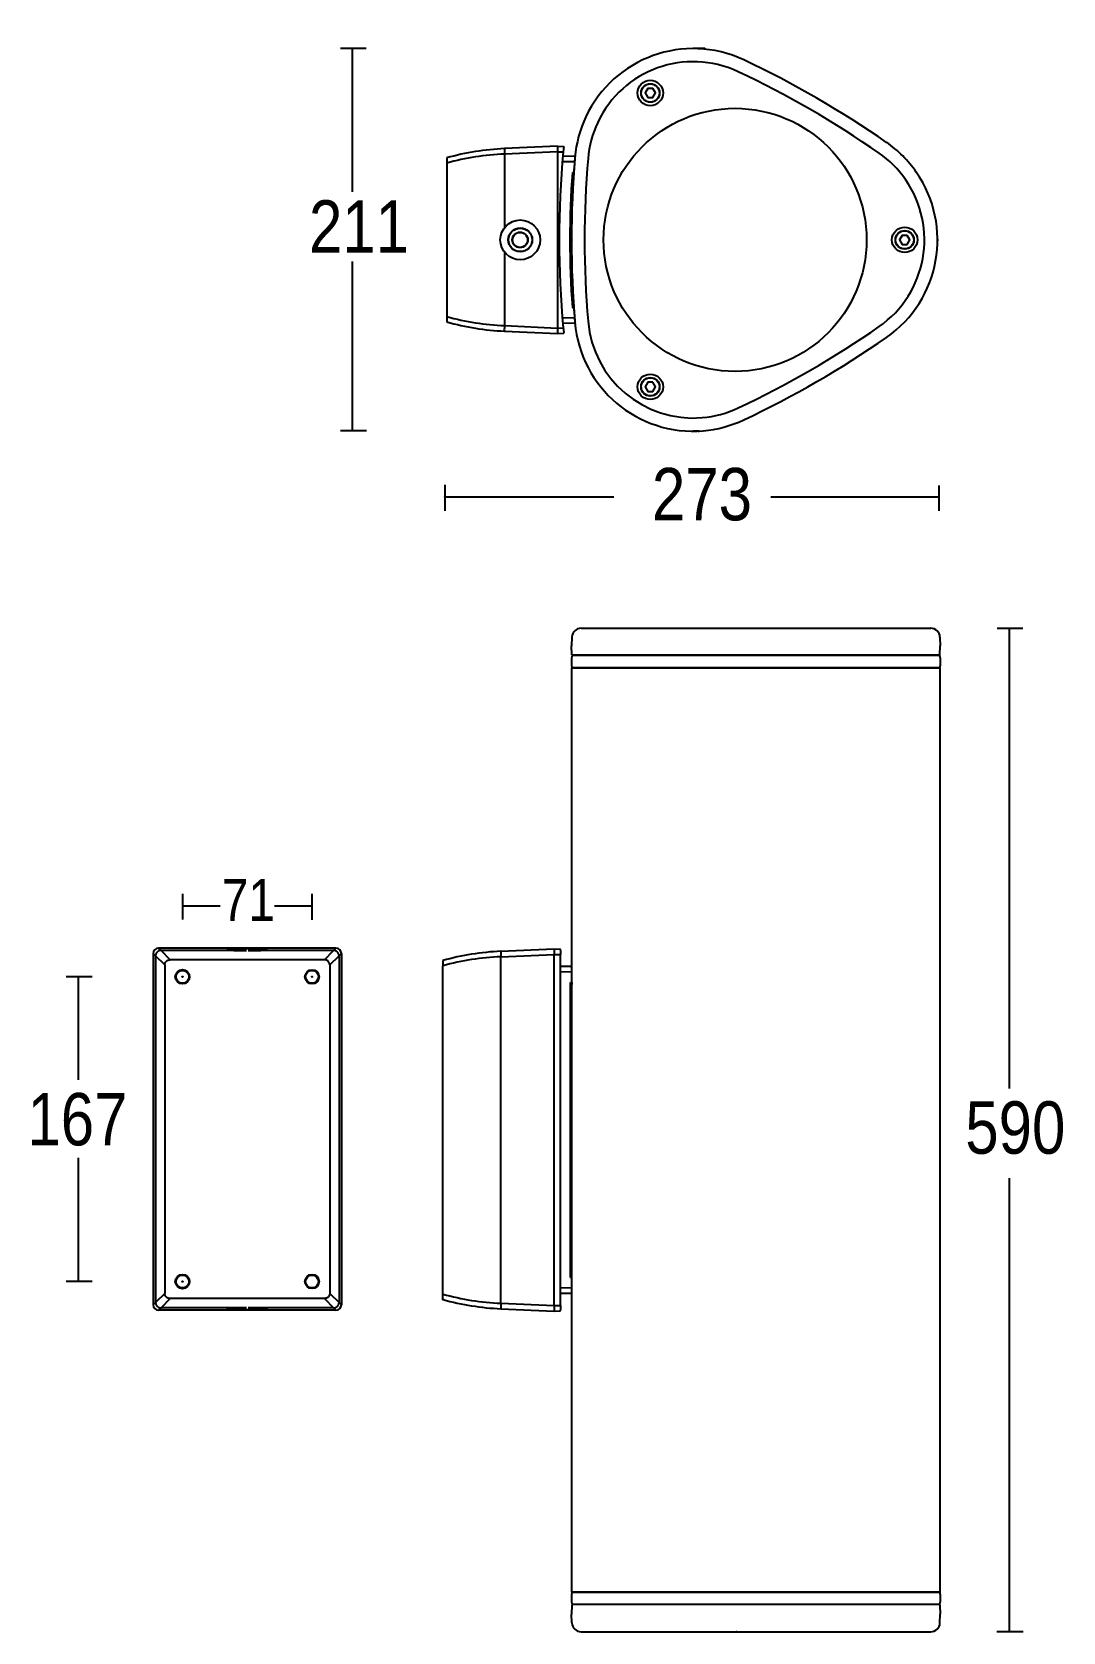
# Model space of a CAD drawing. Extents: x 5 to 189, y 0 to 286.
import ezdxf

# ---------------------------------------------------------------- set-up
doc = ezdxf.new("R2010")
doc.units = 0
doc.layers.add('LIVELLO_1', color=160, linetype='Continuous')
doc.styles.add('STD', font='txt')

# ---------------------------------------------------------------- blocks, each defined once
blk = doc.blocks.new('AI9-BLK1')
at = {"layer": 'LIVELLO_1', "color": 7}
for p, q in [((-31.9, 141.35), (-36.53, 141.35)), ((-34.34, 115.74), (-34.34, 141.3)), ((28.53, 141.35), (26.51, 141.35)), ((2.25, 123.9), (-7.22, 123.48)), ((2.25, 122.93), (-7.22, 122.51)), ((2.25, 123.9), (3.39, 123.85)), ((2.25, 122.93), (2.25, 91.45)), ((2.25, 122.93), (3.29, 122.89)), ((-17.52, 121.83), (-17.52, 92.54)), ((-7.22, 122.51), (-7.22, 109.36)), ((5.31, 121.1), (3.14, 121.14)), ((5.39, 122.07), (3.22, 122.11)), ((4.89, 118.91), (5.14, 118.92)), ((4.91, 119.24), (5.17, 119.24)), ((5.17, 119.24), (5.14, 118.92)), ((-34.34, 73.06), (-34.34, 103.3)), ((-7.22, 105.01), (-7.22, 91.87)), ((4.89, 95.46), (5.14, 95.46)), ((5.17, 95.14), (5.14, 95.46)), ((-7.22, 91.87), (2.25, 91.45)), ((2.25, 91.45), (3.29, 91.49)), ((5.31, 93.28), (3.14, 93.23)), ((5.39, 92.3), (3.22, 92.26)), ((-7.22, 90.89), (2.25, 90.48)), ((2.25, 90.48), (3.39, 90.52)), ((-31.88, 73.06), (-36.48, 73.06)), ((27.46, 73.03), (26.51, 73.03)), ((-17.82, 58.8), (-17.82, 63.43)), ((70.47, 58.8), (70.47, 63.35)), ((12.34, 61.23), (-17.74, 61.23)), ((70.47, 61.23), (40.39, 61.23)), ((6.46, 37.83), (68.96, 37.83)), ((85.37, 37.81), (80.81, 37.81)), ((82.94, 37.81), (82.94, -44.33)), ((4.84, 36.26), (4.78, 34.71)), ((4.84, 33.07), (4.78, 34.71)), ((70.58, 36.26), (70.64, 34.71)), ((70.58, 33.07), (70.64, 34.71)), ((70.58, 32.95), (4.84, 32.95)), ((70.48, 33), (4.94, 33)), ((4.84, 30.81), (70.58, 30.81)), ((4.84, 30.78), (70.58, 30.78)), ((4.84, -134.28), (4.84, 30.74)), ((70.58, 30.74), (70.58, -134.28)), ((-64.68, -14.19), (-64.68, -9.62)), ((-41.59, -14.23), (-41.59, -9.58)), ((-64.68, -11.75), (-58.01, -11.75)), ((-48.31, -11.75), (-41.63, -11.75)), ((-37.33, -19.29), (-68.99, -19.29)), ((-68.57, -19.7), (-68.99, -19.29)), ((-55.35, -19.7), (-68.57, -19.7)), ((-66.95, -21.36), (-68.57, -19.7)), ((-37.75, -19.7), (-50.97, -19.7)), ((-39.37, -21.36), (-37.75, -19.7)), ((-37.33, -19.29), (-37.75, -19.7)), ((-7.86, -19.85), (1.66, -19.43)), ((1.66, -19.43), (2.71, -19.47)), ((-69.96, -20.26), (-69.96, -82.98)), ((-69.55, -20.68), (-69.96, -20.26)), ((-69.55, -20.68), (-69.55, -82.56)), ((-67.89, -22.3), (-69.55, -20.68)), ((-67.89, -22.3), (-67.89, -80.94)), ((-39.37, -21.36), (-66.95, -21.36)), ((-38.43, -22.3), (-36.77, -20.68)), ((-38.43, -22.3), (-38.43, -80.94)), ((-36.35, -20.26), (-36.77, -20.68)), ((-36.77, -20.68), (-36.77, -82.56)), ((-36.35, -20.26), (-36.35, -82.98)), ((-18.22, -21.51), (-18.22, -22.45)), ((-18.22, -82.03), (-18.22, -22.45)), ((-7.86, -20.83), (1.66, -20.41)), ((-7.86, -82.71), (-7.86, -20.83)), ((1.66, -20.41), (2.81, -20.45)), ((1.66, -83.12), (1.66, -20.41)), ((2.81, -83.09), (2.81, -20.45)), ((4.76, -22.58), (2.81, -22.55)), ((-80.84, -24.41), (-85.49, -24.41)), ((-83.32, -42.83), (-83.32, -24.41)), ((4.83, -23.56), (2.81, -23.53)), ((4.56, -78.1), (4.56, -25.43)), ((4.56, -25.43), (4.83, -25.43)), ((4.56, -25.76), (4.8, -25.76)), ((-83.32, -78.83), (-83.32, -56.71)), ((82.94, -60.39), (82.94, -141.34)), ((-80.84, -78.83), (-85.49, -78.83)), ((4.83, -79.97), (2.81, -80.01)), ((4.56, -77.77), (4.8, -77.78)), ((4.56, -78.1), (4.83, -78.11)), ((-69.55, -82.56), (-69.96, -82.98)), ((-67.89, -80.94), (-69.55, -82.56)), ((-66.95, -81.88), (-68.57, -83.54)), ((-39.37, -81.88), (-66.95, -81.88)), ((-39.37, -81.88), (-37.75, -83.54)), ((-38.43, -80.94), (-36.77, -82.56)), ((-36.35, -82.98), (-36.77, -82.56)), ((-7.86, -82.71), (1.66, -83.12)), ((4.76, -80.95), (2.81, -80.99)), ((-68.57, -83.54), (-68.99, -83.95)), ((-37.33, -83.95), (-68.99, -83.95)), ((-55.35, -83.54), (-68.57, -83.54)), ((-37.75, -83.54), (-50.97, -83.54)), ((-37.33, -83.95), (-37.75, -83.54)), ((-7.86, -83.69), (1.66, -84.1)), ((1.66, -83.12), (2.81, -83.09)), ((1.66, -84.1), (2.71, -84.06)), ((4.84, -134.28), (70.58, -134.28)), ((4.84, -136.61), (4.78, -138.24)), ((70.58, -134.31), (4.84, -134.31)), ((4.84, -136.47), (70.58, -136.47)), ((70.48, -136.51), (4.94, -136.51)), ((70.58, -136.61), (70.64, -138.24)), ((4.84, -139.8), (4.78, -138.24)), ((70.58, -139.8), (70.64, -138.24)), ((6.46, -141.37), (68.96, -141.37)), ((85.42, -141.39), (80.76, -141.39))]:
    blk.add_line(p, q, dxfattribs=at)
for points in [[(19.31, 134.23), (18.37, 134.23), (17.9, 133.42), (18.37, 132.61), (19.31, 132.61), (19.77, 133.42), (19.31, 134.23)], [(-7.22, 123.48), (-7.22, 123.48), (-7.22, 123.48), (-7.22, 123.48), (-7.22, 123.48), (-7.22, 123.47), (-7.23, 123.46), (-7.23, 123.3), (-7.23, 123.03), (-7.22, 122.67), (-7.22, 122.51)], [(64.75, 108), (63.81, 108), (63.34, 107.19), (63.81, 106.38), (64.75, 106.38), (65.21, 107.19), (64.75, 108)], [(-7.22, 91.87), (-7.23, 91.49), (-7.24, 91.18), (-7.23, 90.97), (-7.23, 90.91), (-7.22, 90.9), (-7.22, 90.9), (-7.22, 90.9), (-7.22, 90.9), (-7.22, 90.89)], [(19.31, 81.76), (18.37, 81.76), (17.9, 80.95), (18.37, 80.14), (19.31, 80.14), (19.77, 80.95), (19.31, 81.76)], [(-68.57, -19.7), (-68.65, -19.71), (-68.73, -19.72), (-68.8, -19.73), (-68.87, -19.75), (-68.95, -19.78), (-69.02, -19.81), (-69.08, -19.85), (-69.15, -19.89), (-69.21, -19.94), (-69.26, -19.99), (-69.31, -20.05), (-69.36, -20.1), (-69.4, -20.17), (-69.44, -20.24), (-69.48, -20.31), (-69.5, -20.38), (-69.52, -20.45), (-69.54, -20.53), (-69.55, -20.6), (-69.55, -20.68)], [(-36.77, -20.68), (-36.77, -20.6), (-36.78, -20.53), (-36.8, -20.45), (-36.82, -20.38), (-36.84, -20.31), (-36.88, -20.24), (-36.91, -20.17), (-36.96, -20.1), (-37, -20.05), (-37.06, -19.99), (-37.11, -19.94), (-37.17, -19.89), (-37.24, -19.85), (-37.3, -19.81), (-37.37, -19.78), (-37.45, -19.75), (-37.52, -19.73), (-37.6, -19.72), (-37.67, -19.71), (-37.75, -19.7)], [(-7.86, -19.85), (-7.86, -19.85), (-7.86, -19.85), (-7.86, -19.85), (-7.87, -19.86), (-7.87, -19.87), (-7.88, -20.03), (-7.88, -20.31), (-7.87, -20.67), (-7.86, -20.83)], [(-69.55, -82.56), (-69.55, -82.64), (-69.54, -82.71), (-69.52, -82.79), (-69.5, -82.86), (-69.48, -82.94), (-69.44, -83), (-69.4, -83.07), (-69.36, -83.13), (-69.31, -83.2), (-69.26, -83.25), (-69.21, -83.3), (-69.15, -83.35), (-69.08, -83.39), (-69.02, -83.43), (-68.95, -83.46), (-68.87, -83.49), (-68.8, -83.51), (-68.73, -83.53), (-68.65, -83.54), (-68.57, -83.54)], [(-37.75, -83.54), (-37.67, -83.54), (-37.6, -83.53), (-37.52, -83.51), (-37.45, -83.49), (-37.37, -83.46), (-37.3, -83.43), (-37.24, -83.39), (-37.17, -83.35), (-37.11, -83.3), (-37.06, -83.25), (-37, -83.2), (-36.96, -83.13), (-36.91, -83.07), (-36.88, -83), (-36.84, -82.94), (-36.82, -82.86), (-36.8, -82.79), (-36.78, -82.71), (-36.77, -82.64), (-36.77, -82.56)], [(-7.86, -82.71), (-7.87, -83.08), (-7.88, -83.4), (-7.87, -83.61), (-7.87, -83.67), (-7.87, -83.68), (-7.87, -83.68), (-7.86, -83.68), (-7.86, -83.68), (-7.86, -83.69)]]:
    blk.add_lwpolyline(points, dxfattribs=at)
for centre, radius in [((18.84, 133.42), 2.27), ((18.84, 133.42), 1.66), ((18.84, 133.42), 1.62), ((33.98, 107.19), 23.49), ((-4.4, 107.19), 3.56), ((-4.39, 107.19), 2.14), ((-4.39, 107.19), 2.11), ((-4.39, 107.19), 2.1), ((-4.43, 107.19), 1.39), ((64.28, 107.19), 2.27), ((64.28, 107.19), 1.66), ((64.28, 107.19), 1.62), ((-4.43, 107.19), 1.34), ((18.84, 80.95), 2.27), ((18.84, 80.95), 1.66), ((18.84, 80.95), 1.62), ((-64.73, -24.41), 1.28), ((-64.73, -24.41), 1.14), ((-41.59, -24.41), 1.27), ((-41.59, -24.41), 1.14), ((-64.73, -78.83), 1.28), ((-64.73, -78.83), 1.14), ((-41.59, -78.83), 1.27), ((-41.59, -78.83), 1.14)]:
    blk.add_circle(centre, radius, dxfattribs=at)
for centre, major_axis, ratio in [((-34.33, 141.39), (0.0472, 0), 0.974453), ((28.53, 141.35), (-0.0467, 0), 0.981612), ((4.76, 107.19), (0.0001, 0.0486), 0.973403), ((70.15, 107.19), (-0.0012, 0.0486), 0.946517), ((27.46, 73.03), (-0.0472, 0), 0.970803), ((-17.82, 61.27), (0, -0.0484), 0.975089), ((34.22, 37.83), (-0.0021, 0.0458), 0.653471), ((34.22, 37.83), (-0.0021, 0.0458), 0.653471), ((-64.73, -24.41), (0.0472, 0), 0.970803), ((-64.73, -24.41), (0.0472, 0), 0.970803), ((-64.73, -24.41), (0.0472, 0), 0.970803), ((-64.73, -24.41), (0.0472, 0), 0.970803), ((-41.59, -24.41), (0.0472, 0), 0.970803), ((-41.59, -24.41), (0.0472, 0), 0.970803), ((-64.73, -78.83), (0.0472, 0), 0.919708), ((-64.73, -78.83), (0.0472, 0), 0.919708), ((-18.22, -82.03), (-0.0473, 0), 0.969036), ((70.59, -134.3), (-0.0288, 0), 0.970226), ((34.22, -141.37), (-0.0021, 0.0458), 0.653471), ((34.22, -141.37), (-0.0021, 0.0458), 0.653471)]:
    blk.add_ellipse(centre, major_axis=major_axis, ratio=ratio, dxfattribs=at)
for points, knots in [([(61.05, 124.59), (52.97, 130.21), (44.43, 135.14), (35.53, 139.33), (24.94, 144.31), (12.31, 139.77), (7.32, 129.17), (6.25, 126.89), (5.59, 124.43), (5.38, 121.92)], [0, 0, 0, 0, 1, 1, 1, 2, 2, 2, 3, 3, 3, 3]), ([(34.53, 137.21), (25.11, 141.64), (13.87, 137.6), (9.44, 128.17), (8.48, 126.14), (7.9, 123.96), (7.71, 121.72)], [0, 0, 0, 0, 1, 1, 1, 2, 2, 2, 2]), ([(3.39, 123.85), (3.39, 123.85), (3.29, 122.89), (3.29, 122.89), (2.33, 112.45), (2.33, 101.93), (3.29, 91.49), (3.32, 91.16), (3.35, 90.84), (3.39, 90.52)], [0, 0, 0, 0, 1, 1, 1, 2, 2, 2, 3, 3, 3, 3]), ([(61.05, 89.78), (70.66, 96.46), (73.04, 109.67), (66.35, 119.29), (64.92, 121.36), (63.12, 123.16), (61.05, 124.59)], [0, 0, 0, 0, 1, 1, 1, 2, 2, 2, 2]), ([(59.71, 91.7), (68.26, 97.65), (70.37, 109.4), (64.43, 117.95), (63.15, 119.79), (61.55, 121.39), (59.71, 122.68)], [0, 0, 0, 0, 1, 1, 1, 2, 2, 2, 2]), ([(4.91, 119.24), (4.34, 111.22), (4.34, 103.16), (4.91, 95.14), (4.91, 95.14), (5.17, 95.14), (5.17, 95.14)], [0, 0, 0, 0, 1, 1, 1, 2, 2, 2, 2]), ([(5.38, 92.46), (6.36, 80.79), (16.61, 72.12), (28.28, 73.1), (30.79, 73.32), (33.25, 73.97), (35.53, 75.05), (44.43, 79.24), (52.97, 84.17), (61.05, 89.78)], [0, 0, 0, 0, 1, 1, 1, 2, 2, 2, 3, 3, 3, 3]), ([(7.71, 92.65), (8.58, 82.27), (17.71, 74.57), (28.08, 75.44), (30.32, 75.63), (32.5, 76.21), (34.53, 77.17)], [0, 0, 0, 0, 1, 1, 1, 2, 2, 2, 2]), ([(-41.59, -11.75), (-41.59, -11.75), (-41.59, -11.76), (-41.59, -11.76), (-41.59, -11.76), (-41.59, -11.75), (-41.59, -11.75), (-41.59, -11.75), (-41.59, -11.75), (-41.59, -11.75), (-41.59, -11.75), (-41.59, -11.75), (-41.59, -11.75)], [0, 0, 0, 0, 1, 1, 1, 2, 2, 2, 3, 3, 3, 4, 4, 4, 4]), ([(-53.16, -19.42), (-53.37, -19.42), (-53.58, -19.42), (-53.79, -19.42), (-54, -19.43), (-54.2, -19.43), (-54.41, -19.43), (-54.6, -19.43), (-54.79, -19.44), (-54.98, -19.44), (-55.15, -19.45), (-55.32, -19.45), (-55.5, -19.46), (-55.57, -19.46), (-55.65, -19.47), (-55.73, -19.47), (-55.8, -19.47), (-55.87, -19.48), (-55.94, -19.48), (-56, -19.48), (-56.07, -19.49), (-56.13, -19.49), (-56.19, -19.49), (-56.24, -19.5), (-56.3, -19.5), (-56.34, -19.51), (-56.39, -19.51), (-56.44, -19.52), (-56.48, -19.52), (-56.51, -19.52), (-56.55, -19.53), (-56.57, -19.53), (-56.59, -19.53), (-56.6, -19.53), (-56.61, -19.54), (-56.63, -19.54), (-56.64, -19.54), (-56.65, -19.54), (-56.66, -19.55), (-56.68, -19.55), (-56.68, -19.55), (-56.7, -19.55), (-56.7, -19.55), (-56.71, -19.56), (-56.72, -19.56), (-56.72, -19.56), (-56.73, -19.57), (-56.73, -19.57), (-56.74, -19.57), (-56.74, -19.57), (-56.74, -19.57), (-56.75, -19.58), (-56.75, -19.58), (-56.75, -19.58), (-56.74, -19.58), (-56.74, -19.59), (-56.74, -19.59), (-56.73, -19.59), (-56.73, -19.59), (-56.73, -19.59), (-56.72, -19.6), (-56.71, -19.6), (-56.71, -19.6), (-56.7, -19.6), (-56.69, -19.6), (-56.68, -19.61), (-56.67, -19.61), (-56.65, -19.62), (-56.62, -19.62), (-56.59, -19.62), (-56.56, -19.63), (-56.52, -19.63), (-56.49, -19.64), (-56.39, -19.65), (-56.3, -19.66), (-56.2, -19.66), (-56.07, -19.67), (-55.94, -19.68), (-55.81, -19.68), (-55.66, -19.69), (-55.5, -19.7), (-55.35, -19.7)], [0, 0, 0, 0, 1, 1, 1, 2, 2, 2, 3, 3, 3, 4, 4, 4, 5, 5, 5, 6, 6, 6, 7, 7, 7, 8, 8, 8, 9, 9, 9, 10, 10, 10, 11, 11, 11, 12, 12, 12, 13, 13, 13, 14, 14, 14, 15, 15, 15, 16, 16, 16, 17, 17, 17, 18, 18, 18, 19, 19, 19, 20, 20, 20, 21, 21, 21, 22, 22, 22, 23, 23, 23, 24, 24, 24, 25, 25, 25, 26, 26, 26, 27, 27, 27, 27]), ([(-50.97, -19.7), (-50.82, -19.7), (-50.66, -19.69), (-50.5, -19.68), (-50.38, -19.68), (-50.25, -19.67), (-50.12, -19.66), (-50.03, -19.66), (-49.93, -19.65), (-49.83, -19.64), (-49.8, -19.63), (-49.76, -19.63), (-49.73, -19.62), (-49.7, -19.62), (-49.68, -19.62), (-49.65, -19.61), (-49.64, -19.61), (-49.63, -19.6), (-49.62, -19.6), (-49.61, -19.6), (-49.61, -19.6), (-49.6, -19.6), (-49.59, -19.59), (-49.59, -19.59), (-49.58, -19.59), (-49.58, -19.59), (-49.58, -19.59), (-49.58, -19.58), (-49.58, -19.58), (-49.58, -19.58), (-49.58, -19.58), (-49.58, -19.57), (-49.58, -19.57), (-49.58, -19.57), (-49.59, -19.57), (-49.59, -19.57), (-49.6, -19.56), (-49.6, -19.56), (-49.61, -19.56), (-49.62, -19.55), (-49.63, -19.55), (-49.63, -19.55), (-49.64, -19.55), (-49.65, -19.55), (-49.67, -19.54), (-49.68, -19.54), (-49.69, -19.54), (-49.7, -19.54), (-49.72, -19.53), (-49.74, -19.53), (-49.75, -19.53), (-49.77, -19.53), (-49.81, -19.52), (-49.85, -19.52), (-49.88, -19.52), (-49.93, -19.51), (-49.98, -19.51), (-50.02, -19.5), (-50.08, -19.5), (-50.14, -19.49), (-50.19, -19.49), (-50.25, -19.49), (-50.31, -19.48), (-50.38, -19.48), (-50.45, -19.48), (-50.52, -19.47), (-50.59, -19.47), (-50.67, -19.47), (-50.75, -19.46), (-50.82, -19.46), (-51, -19.45), (-51.17, -19.45), (-51.34, -19.44), (-51.53, -19.44), (-51.72, -19.43), (-51.92, -19.43), (-52.12, -19.43), (-52.32, -19.43), (-52.53, -19.42), (-52.74, -19.42), (-52.95, -19.42), (-53.16, -19.42)], [0, 0, 0, 0, 1, 1, 1, 2, 2, 2, 3, 3, 3, 4, 4, 4, 5, 5, 5, 6, 6, 6, 7, 7, 7, 8, 8, 8, 9, 9, 9, 10, 10, 10, 11, 11, 11, 12, 12, 12, 13, 13, 13, 14, 14, 14, 15, 15, 15, 16, 16, 16, 17, 17, 17, 18, 18, 18, 19, 19, 19, 20, 20, 20, 21, 21, 21, 22, 22, 22, 23, 23, 23, 24, 24, 24, 25, 25, 25, 26, 26, 26, 27, 27, 27, 27]), ([(-36.35, -20.26), (-36.35, -19.72), (-36.79, -19.29), (-37.33, -19.29), (-37.33, -19.29), (-37.33, -19.29), (-37.33, -19.29)], [0, 0, 0, 0, 1, 1, 1, 2, 2, 2, 2]), ([(2.71, -19.47), (2.72, -19.47), (2.72, -19.47), (2.72, -19.48), (2.73, -19.48), (2.73, -19.49), (2.73, -19.49), (2.74, -19.52), (2.75, -19.54), (2.75, -19.57), (2.76, -19.61), (2.76, -19.65), (2.77, -19.69), (2.78, -19.74), (2.78, -19.79), (2.79, -19.84), (2.79, -19.9), (2.79, -19.96), (2.8, -20.03), (2.8, -20.09), (2.8, -20.16), (2.8, -20.23), (2.81, -20.3), (2.81, -20.38), (2.81, -20.45)], [0, 0, 0, 0, 1, 1, 1, 2, 2, 2, 3, 3, 3, 4, 4, 4, 5, 5, 5, 6, 6, 6, 7, 7, 7, 8, 8, 8, 8]), ([(-67.89, -22.3), (-67.89, -22.23), (-67.88, -22.16), (-67.87, -22.1), (-67.85, -22.02), (-67.83, -21.96), (-67.8, -21.89), (-67.77, -21.83), (-67.73, -21.77), (-67.69, -21.71), (-67.64, -21.66), (-67.59, -21.61), (-67.54, -21.56), (-67.48, -21.52), (-67.42, -21.48), (-67.36, -21.45), (-67.3, -21.42), (-67.23, -21.4), (-67.16, -21.39), (-67.09, -21.37), (-67.02, -21.36), (-66.95, -21.36)], [0, 0, 0, 0, 1, 1, 1, 2, 2, 2, 3, 3, 3, 4, 4, 4, 5, 5, 5, 6, 6, 6, 7, 7, 7, 7]), ([(-38.43, -22.3), (-38.43, -22.23), (-38.44, -22.16), (-38.45, -22.1), (-38.47, -22.02), (-38.49, -21.96), (-38.52, -21.89), (-38.55, -21.83), (-38.59, -21.77), (-38.63, -21.71), (-38.67, -21.66), (-38.72, -21.61), (-38.78, -21.56), (-38.84, -21.52), (-38.9, -21.48), (-38.96, -21.45), (-39.02, -21.42), (-39.09, -21.4), (-39.16, -21.39), (-39.23, -21.37), (-39.3, -21.36), (-39.37, -21.36)], [0, 0, 0, 0, 1, 1, 1, 2, 2, 2, 3, 3, 3, 4, 4, 4, 5, 5, 5, 6, 6, 6, 7, 7, 7, 7]), ([(4.83, -23.55), (4.83, -23.49), (4.83, -23.42), (4.83, -23.35), (4.82, -23.29), (4.82, -23.23), (4.82, -23.17), (4.82, -23.11), (4.82, -23.05), (4.81, -22.99), (4.81, -22.95), (4.81, -22.89), (4.8, -22.84), (4.8, -22.8), (4.79, -22.76), (4.79, -22.72), (4.78, -22.69), (4.78, -22.66), (4.77, -22.63), (4.77, -22.63), (4.77, -22.62), (4.76, -22.6), (4.76, -22.6), (4.76, -22.59), (4.76, -22.58)], [0, 0, 0, 0, 1, 1, 1, 2, 2, 2, 3, 3, 3, 4, 4, 4, 5, 5, 5, 6, 6, 6, 7, 7, 7, 8, 8, 8, 8]), ([(-83.32, -24.41), (-83.32, -24.41), (-83.32, -24.41), (-83.32, -24.41), (-83.32, -24.41), (-83.33, -24.41), (-83.33, -24.41), (-83.33, -24.41), (-83.32, -24.41), (-83.32, -24.41), (-83.32, -24.41), (-83.32, -24.41), (-83.32, -24.41)], [0, 0, 0, 0, 1, 1, 1, 2, 2, 2, 3, 3, 3, 4, 4, 4, 4]), ([(4.83, -25.43), (4.83, -25.45), (4.83, -25.48), (4.83, -25.5), (4.83, -25.53), (4.83, -25.55), (4.82, -25.57), (4.82, -25.59), (4.82, -25.61), (4.82, -25.63), (4.82, -25.65), (4.82, -25.67), (4.82, -25.69), (4.82, -25.7), (4.81, -25.71), (4.81, -25.72), (4.81, -25.73), (4.81, -25.74), (4.81, -25.75), (4.8, -25.75), (4.8, -25.76), (4.8, -25.76)], [0, 0, 0, 0, 1, 1, 1, 2, 2, 2, 3, 3, 3, 4, 4, 4, 5, 5, 5, 6, 6, 6, 7, 7, 7, 7]), ([(4.76, -80.95), (4.76, -80.93), (4.77, -80.92), (4.77, -80.9), (4.78, -80.87), (4.78, -80.84), (4.79, -80.81), (4.79, -80.77), (4.8, -80.73), (4.8, -80.69), (4.81, -80.64), (4.81, -80.59), (4.81, -80.54), (4.82, -80.49), (4.82, -80.43), (4.82, -80.37), (4.82, -80.3), (4.82, -80.24), (4.83, -80.18), (4.83, -80.12), (4.83, -80.05), (4.83, -79.98)], [0, 0, 0, 0, 1, 1, 1, 2, 2, 2, 3, 3, 3, 4, 4, 4, 5, 5, 5, 6, 6, 6, 7, 7, 7, 7]), ([(4.83, -78.11), (4.83, -78.08), (4.83, -78.06), (4.83, -78.03), (4.83, -78.01), (4.83, -77.99), (4.82, -77.96), (4.82, -77.94), (4.82, -77.92), (4.82, -77.9), (4.82, -77.88), (4.82, -77.87), (4.82, -77.85), (4.82, -77.84), (4.81, -77.82), (4.81, -77.81), (4.81, -77.8), (4.81, -77.8), (4.81, -77.79), (4.8, -77.78), (4.8, -77.78), (4.8, -77.78)], [0, 0, 0, 0, 1, 1, 1, 2, 2, 2, 3, 3, 3, 4, 4, 4, 5, 5, 5, 6, 6, 6, 7, 7, 7, 7]), ([(-66.95, -81.88), (-67.02, -81.88), (-67.09, -81.87), (-67.16, -81.86), (-67.23, -81.84), (-67.3, -81.82), (-67.36, -81.79), (-67.42, -81.76), (-67.48, -81.72), (-67.54, -81.68), (-67.59, -81.63), (-67.64, -81.58), (-67.69, -81.53), (-67.73, -81.47), (-67.77, -81.41), (-67.8, -81.35), (-67.83, -81.28), (-67.85, -81.22), (-67.87, -81.15), (-67.88, -81.08), (-67.89, -81.01), (-67.89, -80.94)], [0, 0, 0, 0, 1, 1, 1, 2, 2, 2, 3, 3, 3, 4, 4, 4, 5, 5, 5, 6, 6, 6, 7, 7, 7, 7]), ([(-38.43, -80.94), (-38.43, -81.01), (-38.44, -81.08), (-38.45, -81.15), (-38.47, -81.22), (-38.49, -81.28), (-38.52, -81.35), (-38.55, -81.41), (-38.59, -81.47), (-38.63, -81.53), (-38.67, -81.58), (-38.72, -81.63), (-38.78, -81.68), (-38.84, -81.72), (-38.9, -81.76), (-38.96, -81.79), (-39.02, -81.82), (-39.09, -81.84), (-39.16, -81.86), (-39.23, -81.87), (-39.3, -81.88), (-39.37, -81.88)], [0, 0, 0, 0, 1, 1, 1, 2, 2, 2, 3, 3, 3, 4, 4, 4, 5, 5, 5, 6, 6, 6, 7, 7, 7, 7]), ([(-55.35, -83.54), (-55.5, -83.55), (-55.66, -83.55), (-55.81, -83.56), (-55.94, -83.56), (-56.07, -83.57), (-56.2, -83.58), (-56.3, -83.59), (-56.39, -83.59), (-56.49, -83.61), (-56.52, -83.61), (-56.56, -83.61), (-56.59, -83.62), (-56.62, -83.62), (-56.65, -83.63), (-56.67, -83.63), (-56.68, -83.63), (-56.69, -83.63), (-56.7, -83.64), (-56.71, -83.64), (-56.71, -83.64), (-56.72, -83.64), (-56.73, -83.64), (-56.73, -83.65), (-56.73, -83.65), (-56.74, -83.65), (-56.74, -83.66), (-56.74, -83.66), (-56.75, -83.66), (-56.75, -83.66), (-56.75, -83.67), (-56.74, -83.67), (-56.74, -83.67), (-56.74, -83.67), (-56.73, -83.68), (-56.73, -83.68), (-56.72, -83.68), (-56.72, -83.68), (-56.71, -83.68), (-56.7, -83.68), (-56.7, -83.69), (-56.68, -83.69), (-56.68, -83.69), (-56.66, -83.7), (-56.65, -83.7), (-56.64, -83.7), (-56.63, -83.7), (-56.61, -83.7), (-56.6, -83.71), (-56.59, -83.71), (-56.57, -83.71), (-56.55, -83.71), (-56.51, -83.72), (-56.48, -83.72), (-56.44, -83.73), (-56.39, -83.73), (-56.34, -83.73), (-56.3, -83.74), (-56.24, -83.74), (-56.19, -83.75), (-56.13, -83.75), (-56.07, -83.75), (-56, -83.76), (-55.94, -83.76), (-55.87, -83.76), (-55.8, -83.77), (-55.73, -83.77), (-55.65, -83.78), (-55.57, -83.78), (-55.5, -83.78), (-55.32, -83.79), (-55.15, -83.79), (-54.98, -83.8), (-54.79, -83.8), (-54.6, -83.81), (-54.41, -83.81), (-54.2, -83.82), (-54, -83.82), (-53.79, -83.82), (-53.58, -83.82), (-53.37, -83.82), (-53.16, -83.82)], [0, 0, 0, 0, 1, 1, 1, 2, 2, 2, 3, 3, 3, 4, 4, 4, 5, 5, 5, 6, 6, 6, 7, 7, 7, 8, 8, 8, 9, 9, 9, 10, 10, 10, 11, 11, 11, 12, 12, 12, 13, 13, 13, 14, 14, 14, 15, 15, 15, 16, 16, 16, 17, 17, 17, 18, 18, 18, 19, 19, 19, 20, 20, 20, 21, 21, 21, 22, 22, 22, 23, 23, 23, 24, 24, 24, 25, 25, 25, 26, 26, 26, 27, 27, 27, 27]), ([(-53.16, -83.82), (-52.95, -83.82), (-52.74, -83.82), (-52.53, -83.82), (-52.32, -83.82), (-52.12, -83.82), (-51.92, -83.81), (-51.72, -83.81), (-51.53, -83.8), (-51.34, -83.8), (-51.17, -83.79), (-51, -83.79), (-50.82, -83.78), (-50.75, -83.78), (-50.67, -83.78), (-50.59, -83.77), (-50.52, -83.77), (-50.45, -83.76), (-50.38, -83.76), (-50.31, -83.76), (-50.25, -83.75), (-50.19, -83.75), (-50.14, -83.75), (-50.08, -83.74), (-50.02, -83.74), (-49.98, -83.73), (-49.93, -83.73), (-49.88, -83.73), (-49.85, -83.72), (-49.81, -83.72), (-49.77, -83.71), (-49.75, -83.71), (-49.74, -83.71), (-49.72, -83.71), (-49.7, -83.7), (-49.69, -83.7), (-49.68, -83.7), (-49.67, -83.7), (-49.65, -83.7), (-49.64, -83.69), (-49.63, -83.69), (-49.63, -83.69), (-49.62, -83.68), (-49.61, -83.68), (-49.6, -83.68), (-49.6, -83.68), (-49.59, -83.68), (-49.59, -83.68), (-49.58, -83.67), (-49.58, -83.67), (-49.58, -83.67), (-49.58, -83.67), (-49.58, -83.66), (-49.58, -83.66), (-49.58, -83.66), (-49.58, -83.66), (-49.58, -83.65), (-49.58, -83.65), (-49.59, -83.65), (-49.59, -83.64), (-49.6, -83.64), (-49.61, -83.64), (-49.61, -83.64), (-49.62, -83.64), (-49.63, -83.63), (-49.64, -83.63), (-49.65, -83.63), (-49.68, -83.63), (-49.7, -83.62), (-49.73, -83.62), (-49.76, -83.61), (-49.8, -83.61), (-49.83, -83.61), (-49.93, -83.59), (-50.03, -83.59), (-50.12, -83.58), (-50.25, -83.57), (-50.38, -83.56), (-50.5, -83.56), (-50.66, -83.55), (-50.82, -83.55), (-50.97, -83.54)], [0, 0, 0, 0, 1, 1, 1, 2, 2, 2, 3, 3, 3, 4, 4, 4, 5, 5, 5, 6, 6, 6, 7, 7, 7, 8, 8, 8, 9, 9, 9, 10, 10, 10, 11, 11, 11, 12, 12, 12, 13, 13, 13, 14, 14, 14, 15, 15, 15, 16, 16, 16, 17, 17, 17, 18, 18, 18, 19, 19, 19, 20, 20, 20, 21, 21, 21, 22, 22, 22, 23, 23, 23, 24, 24, 24, 25, 25, 25, 26, 26, 26, 27, 27, 27, 27]), ([(2.81, -83.09), (2.81, -83.16), (2.81, -83.23), (2.8, -83.3), (2.8, -83.37), (2.8, -83.44), (2.8, -83.51), (2.79, -83.57), (2.79, -83.63), (2.79, -83.69), (2.78, -83.75), (2.78, -83.8), (2.77, -83.85), (2.76, -83.89), (2.76, -83.93), (2.75, -83.97), (2.75, -83.99), (2.74, -84.02), (2.73, -84.04), (2.73, -84.05), (2.73, -84.05), (2.72, -84.06), (2.72, -84.06), (2.72, -84.06), (2.71, -84.06)], [0, 0, 0, 0, 1, 1, 1, 2, 2, 2, 3, 3, 3, 4, 4, 4, 5, 5, 5, 6, 6, 6, 7, 7, 7, 8, 8, 8, 8]), ([(82.94, -141.39), (82.94, -141.39), (82.94, -141.39), (82.94, -141.39), (82.94, -141.39), (82.93, -141.39), (82.93, -141.39), (82.93, -141.38), (82.94, -141.38), (82.94, -141.38), (82.94, -141.38), (82.94, -141.38), (82.94, -141.39)], [0, 0, 0, 0, 1, 1, 1, 2, 2, 2, 3, 3, 3, 4, 4, 4, 4])]:
    blk.add_open_spline(points, degree=3, knots=knots, dxfattribs=at)
for points in [[(59.71, 122.67), (51.74, 128.21), (43.32, 133.08), (34.53, 137.21)], [(-7.22, 123.48), (-10.7, 123.33), (-14.16, 122.78), (-17.52, 121.83)], [(2.25, 123.9), (2.24, 123.57), (2.24, 123.25), (2.25, 122.93)], [(-7.22, 122.51), (-10.7, 122.36), (-14.16, 121.82), (-17.52, 120.9)], [(5.38, 121.92), (4.55, 112.12), (4.55, 102.26), (5.38, 92.46)], [(5.31, 121.1), (5.26, 120.48), (5.21, 119.87), (5.17, 119.24)], [(5.39, 122.07), (5.37, 121.75), (5.34, 121.43), (5.31, 121.12)], [(7.71, 121.72), (6.9, 112.05), (6.9, 102.33), (7.71, 92.65)], [(5.17, 95.14), (5.21, 94.51), (5.26, 93.89), (5.31, 93.28)], [(-17.52, 93.48), (-14.16, 92.56), (-10.7, 92.01), (-7.22, 91.87)], [(-17.52, 92.54), (-14.16, 91.6), (-10.7, 91.05), (-7.22, 90.89)], [(2.25, 91.45), (2.24, 91.13), (2.24, 90.8), (2.25, 90.48)], [(5.31, 93.26), (5.34, 92.94), (5.37, 92.62), (5.39, 92.3)], [(34.53, 77.17), (43.32, 81.3), (51.74, 86.16), (59.71, 91.7)], [(6.46, 37.83), (5.59, 37.83), (4.87, 37.14), (4.84, 36.26)], [(70.58, 36.26), (70.55, 37.14), (69.83, 37.83), (68.96, 37.83)], [(4.84, 32.93), (4.71, 32.22), (4.71, 31.49), (4.84, 30.78)], [(4.84, 33.07), (4.84, 33.02), (4.89, 32.98), (4.94, 32.98)], [(70.48, 32.98), (70.53, 32.98), (70.58, 33.02), (70.58, 33.07)], [(70.58, 30.78), (70.71, 31.49), (70.71, 32.22), (70.58, 32.93)], [(-68.99, -19.29), (-69.53, -19.29), (-69.96, -19.72), (-69.96, -20.26)], [(-55.35, -19.7), (-54.67, -19.72), (-53.99, -19.74), (-53.32, -19.74)], [(-53, -19.74), (-52.32, -19.74), (-51.65, -19.72), (-50.97, -19.7)], [(-7.86, -19.85), (-11.36, -20.01), (-14.84, -20.56), (-18.22, -21.51)], [(1.66, -19.43), (1.66, -19.76), (1.66, -20.08), (1.66, -20.41)], [(-7.86, -20.83), (-11.36, -20.98), (-14.84, -21.52), (-18.22, -22.45)], [(-18.22, -81.08), (-14.84, -82.01), (-11.36, -82.56), (-7.86, -82.71)], [(-18.22, -82.03), (-14.84, -82.98), (-11.36, -83.53), (-7.86, -83.69)], [(-69.96, -82.98), (-69.96, -83.52), (-69.53, -83.95), (-68.99, -83.95)], [(-53.32, -83.5), (-53.99, -83.5), (-54.67, -83.51), (-55.35, -83.54)], [(-50.97, -83.54), (-51.65, -83.51), (-52.32, -83.5), (-53, -83.5)], [(-37.33, -83.95), (-36.79, -83.95), (-36.35, -83.52), (-36.35, -82.98)], [(1.66, -83.12), (1.66, -83.45), (1.66, -83.78), (1.66, -84.1)], [(4.84, -134.31), (4.71, -135.03), (4.71, -135.76), (4.84, -136.47)], [(4.94, -136.51), (4.89, -136.51), (4.84, -136.55), (4.84, -136.61)], [(70.58, -136.61), (70.58, -136.55), (70.53, -136.51), (70.48, -136.51)], [(70.58, -136.47), (70.71, -135.76), (70.71, -135.03), (70.58, -134.31)], [(4.84, -139.8), (4.87, -140.67), (5.59, -141.37), (6.46, -141.37)], [(68.96, -141.37), (69.83, -141.37), (70.55, -140.67), (70.58, -139.8)]]:
    blk.add_open_spline(points, degree=3, dxfattribs=at)
at = {"layer": 'LIVELLO_1', "color": 7, "attachment_point": 1, "style": 'STD'}
for s, insert, char_height in [('\\fArial Narrow|b0|i0;\\H9.3525;\\C7;211', (-42.13, 114.26), 9.3525), ('\\fArial Narrow|b0|i0;\\H9.3525;\\C7;273', (19.13, 66.46), 9.3525), ('\\fArial Narrow|b0|i0;\\H7.4820;\\C7;71', (-57.72, -6.94), 7.482), ('\\fArial Narrow|b0|i0;\\H9.3525;\\C7;167', (-92.43, -45.16), 9.3525), ('\\fArial Narrow|b0|i0;\\H9.3525;\\C7;590', (75.11, -46.65), 9.3525)]:
    blk.add_mtext(s, dxfattribs=dict(at, insert=insert, char_height=char_height))

msp = doc.modelspace()

# ---------------------------------------------------------------- block references
at = {"layer": 'LIVELLO_1', "color": 7}
msp.add_blockref('AI9-BLK1', (96.255193, 141.580419), dxfattribs=at)

doc.saveas('drawing.dxf')
